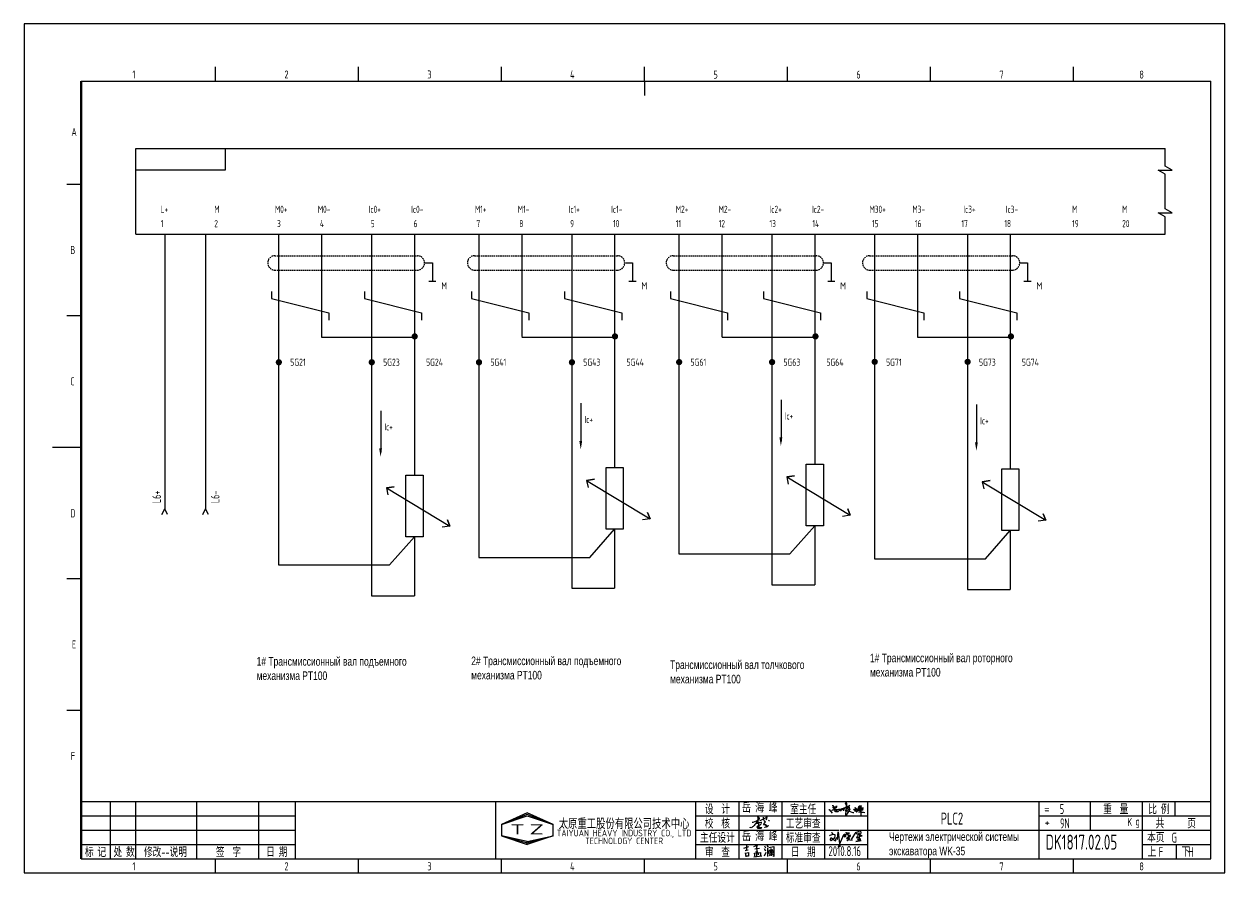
# Model space of a CAD drawing. Extents: x -2005 to 7010, y -1792 to 2924.
# Drawn here: x 3135 to 3555, y -493.9 to -196.9 of the extents above; entities that cross this region are included whole.
import ezdxf
from ezdxf.enums import TextEntityAlignment as Align

# ---------------------------------------------------------------- set-up
doc = ezdxf.new("R2010")
doc.units = 0
doc.header["$LTSCALE"] = 2
doc.linetypes.add('DASHED2', pattern=[0.375, 0.25, -0.125])
doc.layers.get('0').update_dxf_attribs({"linetype": 'CONTINUOUS'})
for name, color, linetype in [('01', 7, 'CONTINUOUS'), ('11', 3, 'CONTINUOUS'), ('CONTINUOUS', 7, 'CONTINUOUS'), ('DASHED', 2, 'DASHED2'), ('TEXT', 3, 'CONTINUOUS')]:
    doc.layers.add(name, color=color, linetype=linetype)
doc.styles.add('ROMAN', font='ROMANC.shx', dxfattribs={"width": 0.7, "height": 0.7})
doc.styles.add('ROMANS', font='romans', dxfattribs={"width": 0.67, "bigfont": 'hzlib'})
doc.styles.get("Standard").update_dxf_attribs({"font": 'isocp.shx', "width": 0.707, "bigfont": 'dfst.shx'})

# ---------------------------------------------------------------- blocks, each defined once
blk = doc.blocks.new('A$C5BE500A0')
for p, q in [((64.4, 48.9), (64.5, 51.6)), ((65.3, 44.3), (64.4, 48.9)), ((64.5, 51.6), (65.9, 52.2)), ((67.1, 48.5), (64.5, 17.9)), ((65.9, 52.2), (66.5, 51.5)), ((66.5, 51.5), (67.1, 48.5)), ((0, 24.1), (1.5, 23.9)), ((1.5, 23.9), (12.6, 10.8)), ((11.6, 21), (13.8, 22.8)), ((13.8, 22.8), (17.9, 23.5)), ((15.3, 41.2), (22.2, 26.1)), ((15.3, 40.1), (15.3, 41.2)), ((15.4, 37.7), (15.3, 40.1)), ((15.4, 32.4), (21, 34.6)), ((15.5, 31.8), (15.4, 32.4)), ((19.1, 30.1), (15.5, 31.8)), ((17.9, 23.5), (26, 24.9)), ((22.2, 26.1), (19.1, 30.1)), ((21, 34.6), (24.5, 35.1)), ((22.6, 18.1), (23.6, 19.3)), ((23.7, 17.3), (22.6, 18.1)), ((23.3, 27.9), (23.1, 27.8)), ((25.3, 29.5), (23.3, 27.9)), ((23.6, 19.3), (25.8, 19.9)), ((24.5, 35.1), (28.2, 35.6)), ((26.1, 16.2), (24.9, 15)), ((26.8, 30.7), (25.3, 29.5)), ((25.8, 19.9), (29.2, 20.8)), ((26, 24.9), (36.8, 26.1)), ((28.4, 20), (26.1, 16.2)), ((29.4, 34), (26.8, 30.7)), ((28.2, 35.6), (30.2, 36.8)), ((29.4, 15.2), (28.2, 15.7)), ((29.5, 22.1), (28.4, 20)), ((29.2, 20.8), (33, 21.4)), ((30.2, 38), (29.4, 34)), ((32.4, 15.1), (29.4, 15.2)), ((30.2, 22.7), (29.5, 22.1)), ((30.2, 36.8), (30.2, 38)), ((31.6, 22.6), (30.2, 22.7)), ((32.8, 22.1), (31.6, 22.6)), ((35, 16.2), (32.4, 15.1)), ((33, 21.4), (32.8, 22.1)), ((37.6, 17.7), (35, 16.2)), ((36.8, 26.1), (40.9, 26)), ((39.7, 20.3), (37.6, 17.7)), ((40.8, 21.6), (39.7, 20.3)), ((40.2, 22.8), (44.3, 25.4)), ((41.7, 24.4), (40.8, 21.6)), ((40.9, 26), (41.7, 24.4)), ((44.3, 25.4), (50.6, 27.7)), ((44.7, 18.7), (49.1, 22.6)), ((49.1, 22.6), (54.4, 27.2)), ((50.6, 27.7), (56.2, 29.3)), ((54.4, 27.2), (59.1, 30.4)), ((56.8, 20.6), (55.9, 19.6)), ((56.2, 29.3), (60.8, 29.6)), ((56.7, 31.7), (57.4, 29.6)), ((57.6, 25), (56.8, 20.6)), ((57.4, 29.6), (57.6, 25)), ((59.1, 30.4), (64.7, 33.7)), ((60.8, 29.6), (62.2, 29.2)), ((66.6, 21), (62.5, 20.6)), ((62.5, 20.6), (75.7, 18.4)), ((64.5, 17.9), (63.3, 8.5)), ((63.3, 8.5), (63.5, 0.1)), ((63.5, 0.1), (64.3, 0)), ((64.3, 0), (67.5, 2.5)), ((64.7, 33.7), (72, 37.3)), ((67.5, 39.5), (65.3, 44.3)), ((69.8, 21.4), (66.6, 21)), ((70.3, 36.3), (67.5, 39.5)), ((67.5, 2.5), (73.8, 13.7)), ((68.3, 28.6), (72.6, 29.4)), ((69.3, 29), (68.3, 28.6)), ((72, 30.5), (69.3, 29)), ((69.9, 34.1), (69.7, 33.3)), ((69.7, 33.3), (71.9, 33.6)), ((76.7, 24.1), (69.8, 21.4)), ((74.6, 36.5), (69.9, 34.1)), ((73.8, 32.8), (70.3, 36.3)), ((71.9, 33.6), (75.3, 34.2)), ((72, 37.3), (77.8, 39)), ((74.8, 31.8), (72, 30.5)), ((72.6, 29.4), (78.2, 30.4)), ((77.7, 30.8), (73.8, 32.8)), ((73.8, 13.7), (77.7, 20)), ((79.7, 39.2), (74.6, 36.5)), ((76.7, 32.6), (74.8, 31.8)), ((75.3, 34.2), (77, 34.5)), ((75.7, 18.4), (81.9, 16.6)), ((77.7, 33.5), (76.7, 32.6)), ((79.9, 25.4), (76.7, 24.1)), ((77, 34.5), (78, 34.1)), ((78, 34.1), (77.7, 33.5)), ((80.1, 30.5), (77.7, 30.8)), ((77.7, 20), (81.2, 25.6)), ((77.8, 39), (79.7, 39.2)), ((78.2, 30.4), (80.1, 30.5)), ((82.1, 26.9), (79.9, 25.4)), ((81.2, 25.6), (82.1, 26.9)), ((81.9, 16.6), (87.3, 14.8)), ((87.3, 14.8), (91.3, 12.9)), ((91.3, 12.9), (94.8, 12.6)), ((94.5, 25.2), (94.9, 23.9)), ((94.8, 12.6), (95.8, 12.8)), ((94.9, 23.9), (95.3, 23)), ((95.3, 23), (95.8, 22.8)), ((95.8, 22.8), (97, 23.3)), ((97, 23.3), (97.8, 25.3)), ((98.5, 23.8), (97.4, 25.9)), ((97.8, 25.3), (100.8, 27)), ((101.1, 23.3), (98.5, 23.8)), ((99, 31.4), (100.1, 32)), ((100.7, 21.1), (99.2, 17.4)), ((99.2, 17.4), (101.9, 20.9)), ((100.1, 32), (101.1, 31.6)), ((102.1, 27.7), (100.7, 21.1)), ((100.8, 27), (103.5, 26.5)), ((101.1, 31.6), (102.1, 30.6)), ((103.3, 23.7), (101.1, 23.3)), ((101.9, 20.9), (103.1, 21.8)), ((102.1, 30.6), (102.1, 27.7)), ((103.1, 21.8), (103.7, 20.1)), ((104.7, 23.9), (103.3, 23.7)), ((103.5, 26.5), (104.5, 25.2)), ((103.7, 20.1), (103.9, 18.5)), ((103.9, 18.5), (105, 16.1)), ((104.2, 28.7), (108.3, 26.3)), ((104.5, 25.2), (104.7, 23.9)), ((105, 16.1), (106.4, 15.7)), ((106.4, 15.7), (107.7, 17.3)), ((107.7, 17.3), (110.9, 22.6)), ((108.3, 26.3), (115.7, 20.2)), ((110.9, 22.6), (113.3, 30.9)), ((111.7, 21.6), (125.7, 23.5)), ((115.4, 22.1), (111.7, 21.6)), ((112.9, 30.9), (112.3, 30.9)), ((117.4, 32.7), (112.9, 30.9)), ((112.9, 26.9), (127.4, 26.5)), ((124.7, 26.6), (112.9, 26.9)), ((113.3, 30.9), (114.4, 35)), ((113.4, 15.2), (124.8, 14.7)), ((114.4, 35), (115.4, 38.4)), ((115.4, 38.4), (118.1, 38.8)), ((122.5, 23.3), (115.4, 22.1)), ((115.7, 20.2), (118.5, 18.9)), ((116.7, 30.8), (120.9, 31.8)), ((122.1, 34.8), (117.4, 32.7)), ((118.1, 38.8), (123.3, 38.3)), ((118.5, 18.9), (120.8, 19.6)), ((120.8, 19.6), (121.1, 20.7)), ((120.9, 31.8), (124.1, 32)), ((121.7, 31.5), (122.2, 1.9)), ((123, 28.1), (121.7, 31.5)), ((124.7, 36.8), (122.1, 34.8)), ((126.4, 24.6), (122.5, 23.3)), ((128.2, 25.5), (123, 28.1)), ((123.3, 38.3), (124.7, 36.8)), ((124.1, 32), (129.1, 31.3)), ((128.1, 26.7), (124.7, 26.6)), ((124.8, 14.7), (132, 14.1)), ((125.7, 23.5), (130.1, 23.8)), ((127.4, 26.5), (126.4, 24.6)), ((130.2, 28.3), (128.1, 26.7)), ((130.5, 24.3), (128.2, 25.5)), ((129.1, 31.3), (130.7, 30.3)), ((130.1, 23.8), (130.5, 24.3)), ((130.7, 30.3), (130.2, 28.3)), ((132, 14.1), (137.3, 13.6))]:
    blk.add_line(p, q)
blk = doc.blocks.new('lf')
for points in [[(409.4, 317.6), (411.9, 317.6), (420.7, 320.5), (429.4, 326.1), (429, 328.4), (426.7, 330.1), (424.2, 331.3), (423.4, 332.6), (424.4, 333.4), (425, 330.7), (425, 327.4), (425, 324.7), (424.8, 321.8), (424.8, 320.3), (424.8, 318.7), (425, 314.7), (425, 313), (424.8, 313)], [(432.1, 320.3), (430.6, 321.6), (450.9, 331.7), (450.9, 332.2)], [(439.5, 330.9), (440, 324.5), (442, 320.7)], [(446.2, 333.8), (448.1, 330.5), (448.1, 326.7), (446.6, 323.8)], [(421.5, 320.1), (421.3, 317.6), (420, 315.1), (418.6, 312.6), (416.7, 310.5), (414.9, 308.5), (411.9, 305.6), (410.1, 304.1), (408, 302.6), (406.1, 302), (403.6, 302.6), (403.6, 303.5), (403.9, 303.5)], [(421.3, 316.2), (424.8, 315.9), (427.1, 316), (429.8, 316), (434.8, 316.8), (436, 316.8)], [(421.9, 314.1), (423.8, 314.1), (425.4, 313.7), (426, 313), (426.9, 312), (427.1, 312), (426.5, 310.5), (426.1, 309.5), (424.2, 306.6), (423.1, 305.4), (422.1, 304.5), (423.2, 303.3), (427.3, 303.1), (429.8, 303.1), (432.3, 302.9), (435.4, 302.7), (433.1, 299.9), (424.6, 299.5), (424, 300.4), (425.6, 303.3), (434.3, 313.5)], [(441.8, 320.7), (443.7, 320.1), (444.9, 317.6), (443.1, 315.5), (439.7, 311.8), (439.8, 310.6), (445.4, 311.2), (447, 310.3), (445.6, 307.4), (453.6, 308), (450.3, 304.7), (447, 303.3), (443.7, 303.1), (442.9, 303.7)], [(453.4, 322.4), (454.9, 322.2), (455.7, 321.8), (456.1, 321.6), (456.3, 321.4)]]:
    blk.add_lwpolyline(points)

msp = doc.modelspace()

# ---------------------------------------------------------------- hatches: boundary and pattern name
h = msp.add_hatch(color=256)
edge = h.paths.add_edge_path()
edge.add_arc((3271.59, -306.16), 1.1, 0, 360)
h = msp.add_hatch(color=256)
edge = h.paths.add_edge_path()
edge.add_arc((3341.62, -306.16), 1.1, 0, 360)
h = msp.add_hatch(color=256)
edge = h.paths.add_edge_path()
edge.add_arc((3411.74, -306.16), 1.1, 0, 360)
h = msp.add_hatch(color=256)
edge = h.paths.add_edge_path()
edge.add_arc((3480.1, -306.16), 1.1, 0, 360)
h = msp.add_hatch(color=256)
edge = h.paths.add_edge_path()
edge.add_arc((3224.07, -315.2), 1.1, 0, 360)
h = msp.add_hatch(color=256)
edge = h.paths.add_edge_path()
edge.add_arc((3256.57, -315.2), 1.1, 0, 360)
h = msp.add_hatch(color=256)
edge = h.paths.add_edge_path()
edge.add_arc((3294.07, -315.21), 1.1, 0, 360)
h = msp.add_hatch(color=256)
edge = h.paths.add_edge_path()
edge.add_arc((3326.57, -315.21), 1.1, 0, 360)
h = msp.add_hatch(color=256)
edge = h.paths.add_edge_path()
edge.add_arc((3364.07, -315.15), 1.1, 0, 360)
h = msp.add_hatch(color=256)
edge = h.paths.add_edge_path()
edge.add_arc((3396.57, -315.15), 1.1, 0, 360)
h = msp.add_hatch(color=256)
edge = h.paths.add_edge_path()
edge.add_arc((3432.45, -315.06), 1.1, 0, 360)
h = msp.add_hatch(color=256)
edge = h.paths.add_edge_path()
edge.add_arc((3464.95, -315.06), 1.1, 0, 360)

# ---------------------------------------------------------------- linework, layer by layer
at = {"ltscale": 10}
for p, q in [((3275.25, -280.45), (3277.75, -280.45)), ((3345.25, -280.45), (3347.75, -280.45)), ((3414.76, -280.45), (3417.26, -280.45)), ((3483.41, -280.45), (3485.91, -280.45)), ((3221.5, -290.45), (3221.5, -292.95)), ((3221.5, -292.95), (3241.5, -297.95)), ((3254, -290.45), (3254, -292.95)), ((3254, -292.95), (3274, -297.95)), ((3291.5, -290.45), (3291.5, -292.95)), ((3291.5, -292.95), (3311.5, -297.95)), ((3324, -290.45), (3324, -292.95)), ((3324, -292.95), (3344, -297.95)), ((3361.01, -290.45), (3361.01, -292.95)), ((3361.01, -292.95), (3381.01, -297.95)), ((3393.51, -290.45), (3393.51, -292.95)), ((3393.51, -292.95), (3413.51, -297.95)), ((3429.66, -290.45), (3429.66, -292.95)), ((3429.66, -292.95), (3449.66, -297.95)), ((3462.16, -290.45), (3462.16, -292.95)), ((3462.16, -292.95), (3482.16, -297.95)), ((3241.5, -297.95), (3241.5, -300.45)), ((3274, -297.95), (3274, -300.45)), ((3311.5, -297.95), (3311.5, -300.45)), ((3344, -297.95), (3344, -300.45)), ((3381.01, -297.95), (3381.01, -300.45)), ((3413.51, -297.95), (3413.51, -300.45)), ((3449.66, -297.95), (3449.66, -300.45)), ((3482.16, -297.95), (3482.16, -300.45))]:
    msp.add_line(p, q, dxfattribs=at)
for p, q in [((3429.95, -478.87), (3489.95, -478.87)), ((3386.64, -485.24), (3388.45, -484.59)), ((3387.16, -486.01), (3388.19, -485.75)), ((3387.16, -486.79), (3387.42, -488.21)), ((3387.29, -486.92), (3388.32, -486.66)), ((3387.42, -485.75), (3387.42, -485.75)), ((3387.65, -484.06), (3387.65, -485.87)), ((3388.32, -486.66), (3388.32, -487.95)), ((3390.2, -484.64), (3391.36, -484.12)), ((3390.2, -484.64), (3390.2, -484.64)), ((3390.27, -486.92), (3390.53, -488.21)), ((3390.4, -486.92), (3392.47, -486.66)), ((3390.58, -485.41), (3392.14, -485.15)), ((3391.36, -486.71), (3390.84, -486.45)), ((3391.36, -484.12), (3391.1, -484.89)), ((3391.1, -484.89), (3391.1, -485.15)), ((3391.1, -485.15), (3391.36, -486.71)), ((3391.17, -486.92), (3391.17, -487.95)), ((3391.69, -486.79), (3391.69, -487.57)), ((3392.47, -486.66), (3392.47, -488.08)), ((3393.78, -485.35), (3394.32, -486.08)), ((3393.96, -484.41), (3394.32, -485.05)), ((3393.96, -487.89), (3394.48, -486.56)), ((3394.78, -484.2), (3395.14, -484.83)), ((3395.02, -485.14), (3395.02, -488.14)), ((3395.33, -486.29), (3395.36, -486.99)), ((3397.03, -486.08), (3395.36, -486.41)), ((3395.36, -486.99), (3397.15, -486.68)), ((3395.39, -485.92), (3396.81, -485.62)), ((3395.48, -484.98), (3397.18, -484.62)), ((3395.78, -486.59), (3395.96, -486.74)), ((3396.18, -485.29), (3396.27, -487.89)), ((3396.6, -486.41), (3396.42, -486.74)), ((3396.59, -487.16), (3396.93, -487.5)), ((3397.15, -486.68), (3397.03, -486.08)), ((3397.18, -484.62), (3397.21, -484.62)), ((3397.21, -484.62), (3397.21, -488.08)), ((3388.32, -487.95), (3387.29, -487.95)), ((3390.21, -488.26), (3392.97, -487.9)), ((3395.91, -487.33), (3395.57, -487.84)), ((3397.21, -488.08), (3396.93, -487.77))]:
    msp.add_line(p, q)
msp.add_lwpolyline([(3174, -240.45), (3205.25, -240.45), (3205.25, -247.95), (3174, -247.95)], close=True)
at = {"color": 3}
for points in [[(3330.15, -342.7), (3329.15, -342.7), (3329.65, -345.7)], [(3400.15, -341.48), (3399.15, -341.48), (3399.65, -344.48)], [(3468.53, -343.17), (3467.53, -343.17), (3468.03, -346.17)], [(3260.15, -345.31), (3259.15, -345.31), (3259.65, -348.31)]]:
    msp.add_solid(points, dxfattribs=at)
at = {"layer": '01', "ltscale": 2}
for p, q in [((3239, -306.41), (3271.51, -306.41)), ((3309.03, -306.41), (3341.55, -306.41)), ((3379.16, -306.41), (3411.67, -306.41)), ((3447.51, -306.41), (3480.02, -306.41)), ((3294, -312.84), (3294, -383.48)), ((3326.5, -312.84), (3326.5, -394.25)), ((3364, -311.61), (3364, -382.25)), ((3396.5, -311.61), (3396.5, -393.03)), ((3432.37, -313.31), (3432.37, -383.95)), ((3464.87, -313.31), (3464.87, -394.72)), ((3224, -315.45), (3224, -386.08)), ((3256.5, -315.45), (3256.5, -396.86)), ((3329.69, -329.55), (3329.69, -344)), ((3399.69, -328.32), (3399.69, -342.77)), ((3468.07, -330.02), (3468.07, -344.47)), ((3259.69, -332.16), (3259.69, -346.61)), ((3331.67, -356.56), (3334.41, -356.15)), ((3334.41, -356.15), (3331.67, -356.56)), ((3331.67, -356.56), (3353.88, -369.93)), ((3331.67, -356.56), (3332.23, -359.03)), ((3404.41, -354.93), (3401.67, -355.33)), ((3401.67, -355.33), (3404.41, -354.93)), ((3401.67, -355.33), (3423.88, -368.71)), ((3401.67, -355.33), (3402.23, -357.81)), ((3470.05, -357.03), (3472.79, -356.62)), ((3472.79, -356.62), (3470.05, -357.03)), ((3261.67, -359.17), (3264.41, -358.76)), ((3264.41, -358.76), (3261.67, -359.17)), ((3261.67, -359.17), (3283.88, -372.54)), ((3261.67, -359.17), (3262.23, -361.64)), ((3470.05, -357.03), (3492.26, -370.4)), ((3470.05, -357.03), (3470.61, -359.5)), ((3353.02, -367.71), (3353.88, -369.93)), ((3353.88, -369.93), (3353.02, -367.71)), ((3423.88, -368.71), (3421.19, -369.12)), ((3423.88, -368.71), (3423.02, -366.48)), ((3423.02, -366.48), (3423.88, -368.71)), ((3491.4, -368.18), (3492.26, -370.4)), ((3492.26, -370.4), (3491.4, -368.18)), ((3283.88, -372.54), (3281.19, -372.95)), ((3283.02, -370.32), (3283.88, -372.54)), ((3283.88, -372.54), (3283.02, -370.32)), ((3332.79, -383.48), (3341.5, -373.62)), ((3353.88, -369.93), (3351.19, -370.34)), ((3402.79, -382.25), (3411.5, -372.39)), ((3492.26, -370.4), (3489.57, -370.81)), ((3262.79, -386.08), (3271.5, -376.23)), ((3471.16, -383.95), (3479.87, -374.09)), ((3224, -386.08), (3262.79, -386.08)), ((3294, -383.48), (3332.79, -383.48)), ((3364, -382.25), (3402.79, -382.25)), ((3432.37, -383.95), (3471.16, -383.95)), ((3326.5, -394.25), (3341.5, -394.25)), ((3396.5, -393.03), (3411.5, -393.03)), ((3464.87, -394.72), (3479.87, -394.72)), ((3256.5, -396.86), (3271.5, -396.86))]:
    msp.add_line(p, q, dxfattribs=at)
at = {"layer": '01'}
msp.add_lwpolyline([(3534, -270.45), (3534, -264.35), (3531.55, -262.95), (3536.45, -262.95), (3534, -261.55), (3534, -249.35), (3531.55, -247.95), (3536.45, -247.95), (3534, -246.55), (3534, -240.45)], dxfattribs=at)
at = {"layer": '01', "ltscale": 2}
for points in [[(3338.5, -352.07), (3344.51, -352.07), (3344.51, -373.62), (3338.5, -373.62)], [(3408.5, -350.84), (3414.51, -350.84), (3414.51, -372.39), (3408.5, -372.39)], [(3476.88, -352.54), (3482.89, -352.54), (3482.89, -374.09), (3476.88, -374.09)], [(3268.5, -354.67), (3274.51, -354.67), (3274.51, -376.23), (3268.5, -376.23)]]:
    msp.add_lwpolyline(points, close=True, dxfattribs=at)
at = {"layer": 'CONTINUOUS', "color": 3}
for p, q in [((3554.95, -196.87), (3134.95, -196.87)), ((3134.95, -196.87), (3134.95, -493.87)), ((3554.95, -493.87), (3554.95, -196.87)), ((3134.95, -493.87), (3554.95, -493.87))]:
    msp.add_line(p, q, dxfattribs=at)
at = {"layer": 'CONTINUOUS', "linetype": 'Continuous'}
for p, q in [((3201.95, -216.87), (3201.95, -211.87)), ((3251.95, -216.87), (3251.95, -211.87)), ((3301.95, -216.87), (3301.95, -211.87)), ((3401.95, -216.87), (3401.95, -211.87)), ((3451.95, -216.87), (3451.95, -211.87)), ((3501.95, -216.87), (3501.95, -211.87)), ((3149.95, -252.87), (3154.95, -252.87)), ((3149.95, -298.87), (3154.95, -298.87)), ((3144.95, -344.87), (3154.95, -344.87)), ((3149.95, -390.87), (3154.95, -390.87)), ((3149.95, -436.87), (3154.95, -436.87)), ((3154.95, -468.87), (3549.95, -468.87)), ((3165.23, -488.87), (3165.23, -468.87)), ((3174.06, -488.87), (3174.06, -468.87)), ((3195.29, -468.87), (3195.29, -488.87)), ((3216.95, -468.87), (3216.95, -488.87)), ((3229.95, -488.87), (3229.95, -468.87)), ((3299.95, -488.87), (3299.95, -468.87)), ((3369.95, -488.87), (3369.95, -468.87)), ((3384.95, -468.87), (3384.95, -488.87)), ((3399.95, -468.87), (3399.95, -488.87)), ((3414.95, -468.87), (3414.95, -488.87)), ((3429.95, -468.87), (3429.95, -488.87)), ((3489.95, -488.87), (3489.95, -468.87)), ((3507.85, -468.87), (3507.85, -478.87)), ((3525.95, -468.87), (3525.95, -488.87)), ((3154.95, -473.87), (3229.95, -473.87)), ((3310.95, -472.87), (3301.95, -476.87)), ((3310.95, -473.37), (3301.95, -476.87)), ((3301.95, -476.87), (3310.95, -473.87)), ((3319.95, -476.87), (3310.95, -472.87)), ((3319.95, -476.87), (3310.95, -473.37)), ((3310.95, -473.87), (3319.95, -476.87)), ((3369.95, -473.87), (3419.95, -473.87)), ((3419.95, -473.87), (3429.95, -473.87)), ((3419.95, -473.87), (3429.95, -473.87)), ((3489.95, -473.87), (3549.95, -473.87)), ((3301.95, -476.87), (3301.95, -480.87)), ((3319.95, -480.87), (3319.95, -476.87)), ((3154.95, -478.87), (3229.95, -478.87)), ((3301.95, -480.87), (3310.95, -483.87)), ((3310.95, -482.87), (3301.95, -480.87)), ((3301.95, -480.87), (3310.95, -483.37)), ((3310.95, -483.37), (3319.95, -480.87)), ((3319.95, -480.87), (3310.95, -483.87)), ((3310.95, -482.87), (3319.95, -480.87)), ((3310.95, -483.87), (3310.95, -482.87)), ((3310.95, -483.87), (3310.95, -482.87)), ((3369.95, -478.87), (3419.95, -478.87)), ((3420.28, -478.87), (3429.95, -478.87)), ((3489.95, -478.87), (3549.95, -478.87)), ((3154.95, -483.87), (3229.95, -483.87)), ((3369.95, -483.87), (3419.95, -483.87)), ((3419.95, -483.87), (3429.95, -483.87)), ((3525.95, -483.87), (3549.95, -483.87)), ((3201.95, -493.87), (3201.95, -488.87)), ((3251.95, -493.87), (3251.95, -488.87)), ((3301.95, -493.87), (3301.95, -488.87)), ((3401.95, -493.87), (3401.95, -488.87)), ((3451.95, -493.87), (3451.95, -488.87)), ((3501.95, -493.87), (3501.95, -488.87))]:
    msp.add_line(p, q, dxfattribs=at)
at = {"layer": 'CONTINUOUS'}
for p, q in [((3351.95, -216.87), (3351.95, -211.87)), ((3154.95, -216.87), (3549.95, -216.87)), ((3351.95, -216.87), (3351.95, -221.87)), ((3549.95, -488.87), (3549.95, -216.87)), ((3174, -240.45), (3534, -240.45)), ((3174, -270.45), (3174, -240.45)), ((3174, -270.45), (3534, -270.45)), ((3184.16, -270.45), (3184.16, -366.52)), ((3198.44, -270.45), (3198.44, -366.52)), ((3224, -270.45), (3224, -315.45)), ((3239, -270.45), (3239, -306.47)), ((3256.5, -270.45), (3256.5, -315.45)), ((3271.5, -270.45), (3271.5, -354.67)), ((3294, -270.45), (3294, -315.45)), ((3309, -270.45), (3309, -306.23)), ((3326.5, -270.45), (3326.5, -315.45)), ((3341.5, -270.45), (3341.5, -315.45)), ((3341.5, -270.45), (3341.5, -352.07)), ((3364, -270.45), (3364, -315.32)), ((3379, -270.45), (3379, -306.41)), ((3396.5, -270.45), (3396.5, -315.32)), ((3411.5, -270.45), (3411.5, -315.32)), ((3411.5, -270.45), (3411.5, -350.84)), ((3432.37, -270.45), (3432.37, -315.32)), ((3447.37, -270.45), (3447.37, -306.6)), ((3464.87, -270.45), (3464.87, -315.32)), ((3479.87, -270.45), (3479.87, -315.32)), ((3479.87, -270.45), (3479.87, -352.54)), ((3277.75, -280.45), (3277.75, -286.93)), ((3347.75, -280.45), (3347.75, -286.93)), ((3417.26, -280.45), (3417.26, -286.93)), ((3485.91, -280.45), (3485.91, -286.93)), ((3279, -286.93), (3276.5, -286.93)), ((3349, -286.93), (3346.5, -286.93)), ((3418.51, -286.93), (3416.01, -286.93)), ((3487.16, -286.93), (3484.66, -286.93)), ((3183.16, -368.52), (3184.16, -366.52)), ((3185.16, -368.52), (3184.16, -366.52)), ((3197.44, -368.52), (3198.44, -366.52)), ((3199.44, -368.52), (3198.44, -366.52)), ((3341.5, -373.62), (3341.5, -394.25)), ((3411.5, -372.39), (3411.5, -393.03)), ((3271.5, -376.23), (3271.5, -396.86)), ((3479.87, -374.09), (3479.87, -394.72)), ((3537.45, -468.87), (3537.45, -473.87)), ((3416.61, -480.85), (3416.87, -480.65)), ((3416.61, -480.85), (3416.87, -480.65)), ((3416.61, -480.85), (3416.87, -480.65)), ((3416.61, -480.85), (3416.87, -480.65)), ((3416.87, -480.65), (3417.23, -480.49)), ((3416.87, -480.65), (3417.23, -480.49)), ((3416.87, -480.65), (3417.23, -480.49)), ((3416.87, -480.65), (3417.23, -480.49)), ((3416.97, -482.07), (3417.07, -481.72)), ((3416.97, -482.07), (3417.07, -481.72)), ((3416.97, -482.07), (3417.07, -481.72)), ((3416.97, -482.07), (3417.07, -481.72)), ((3416.97, -482.38), (3416.97, -482.07)), ((3416.97, -482.38), (3416.97, -482.07)), ((3416.97, -482.38), (3416.97, -482.07)), ((3416.97, -482.38), (3416.97, -482.07)), ((3417.23, -482.63), (3416.97, -482.38)), ((3417.23, -482.63), (3416.97, -482.38)), ((3417.23, -482.63), (3416.97, -482.38)), ((3417.23, -482.63), (3416.97, -482.38)), ((3417.07, -481.72), (3417.12, -481.56)), ((3417.07, -481.72), (3417.12, -481.56)), ((3417.07, -481.72), (3417.12, -481.56)), ((3417.07, -481.72), (3417.12, -481.56)), ((3417.12, -481.56), (3417.33, -481.62)), ((3417.12, -481.56), (3417.33, -481.62)), ((3417.12, -481.56), (3417.33, -481.62)), ((3417.12, -481.56), (3417.33, -481.62)), ((3417.23, -480.49), (3417.58, -480.39)), ((3417.23, -480.49), (3417.58, -480.39)), ((3417.23, -480.49), (3417.58, -480.39)), ((3417.23, -480.49), (3417.58, -480.39)), ((3417.89, -482.07), (3417.23, -482.63)), ((3417.89, -482.07), (3417.23, -482.63)), ((3417.89, -482.07), (3417.23, -482.63)), ((3417.89, -482.07), (3417.23, -482.63)), ((3417.28, -479.68), (3417.63, -479.88)), ((3417.28, -479.68), (3417.63, -479.88)), ((3417.28, -479.68), (3417.63, -479.88)), ((3417.28, -479.68), (3417.63, -479.88)), ((3417.33, -481.62), (3417.69, -481.77)), ((3417.33, -481.62), (3417.69, -481.77)), ((3417.33, -481.62), (3417.69, -481.77)), ((3417.33, -481.62), (3417.69, -481.77)), ((3417.58, -480.39), (3418.09, -480.34)), ((3417.58, -480.39), (3418.09, -480.34)), ((3417.58, -480.39), (3418.09, -480.34)), ((3417.58, -480.39), (3418.09, -480.34)), ((3417.63, -479.88), (3417.69, -480.04)), ((3417.63, -479.88), (3417.69, -480.04)), ((3417.63, -479.88), (3417.69, -480.04)), ((3417.63, -479.88), (3417.69, -480.04)), ((3417.69, -480.04), (3417.69, -480.34)), ((3417.69, -480.04), (3417.69, -480.34)), ((3417.69, -480.04), (3417.69, -480.34)), ((3417.69, -480.04), (3417.69, -480.34)), ((3417.69, -481.77), (3418.04, -482.13)), ((3417.69, -481.77), (3418.04, -482.13)), ((3417.69, -481.77), (3418.04, -482.13)), ((3417.69, -481.77), (3418.04, -482.13)), ((3418.2, -481.82), (3417.89, -482.07)), ((3418.2, -481.82), (3417.89, -482.07)), ((3418.2, -481.82), (3417.89, -482.07)), ((3418.2, -481.82), (3417.89, -482.07)), ((3418.04, -482.13), (3418.35, -482.38)), ((3418.04, -482.13), (3418.35, -482.38)), ((3418.04, -482.13), (3418.35, -482.38)), ((3418.04, -482.13), (3418.35, -482.38)), ((3418.09, -480.34), (3418.5, -480.44)), ((3418.09, -480.34), (3418.5, -480.44)), ((3418.09, -480.34), (3418.5, -480.44)), ((3418.09, -480.34), (3418.5, -480.44)), ((3418.4, -481.41), (3418.2, -481.82)), ((3418.4, -481.41), (3418.2, -481.82)), ((3418.4, -481.41), (3418.2, -481.82)), ((3418.4, -481.41), (3418.2, -481.82)), ((3418.35, -482.38), (3418.5, -482.48)), ((3418.35, -482.38), (3418.5, -482.48)), ((3418.35, -482.38), (3418.5, -482.48)), ((3418.35, -482.38), (3418.5, -482.48)), ((3418.5, -481.05), (3418.4, -481.41)), ((3418.5, -481.05), (3418.4, -481.41)), ((3418.5, -481.05), (3418.4, -481.41)), ((3418.5, -481.05), (3418.4, -481.41)), ((3418.5, -480.44), (3418.5, -480.65)), ((3418.5, -480.44), (3418.5, -480.65)), ((3418.5, -480.44), (3418.5, -480.65)), ((3418.5, -480.44), (3418.5, -480.65)), ((3418.5, -480.65), (3418.5, -481.05)), ((3418.5, -480.65), (3418.5, -481.05)), ((3418.5, -480.65), (3418.5, -481.05)), ((3418.5, -480.65), (3418.5, -481.05)), ((3418.5, -482.48), (3418.81, -482.58)), ((3418.5, -482.48), (3418.81, -482.58)), ((3418.5, -482.48), (3418.81, -482.58)), ((3418.5, -482.48), (3418.81, -482.58)), ((3418.81, -481.97), (3418.96, -481.72)), ((3418.81, -481.97), (3418.96, -481.72)), ((3418.81, -481.97), (3418.96, -481.72)), ((3418.81, -481.97), (3418.96, -481.72)), ((3418.81, -482.58), (3418.81, -481.97)), ((3418.81, -482.58), (3418.81, -481.97)), ((3418.81, -482.58), (3418.81, -481.97)), ((3418.81, -482.58), (3418.81, -481.97)), ((3418.96, -481.72), (3419.17, -481.51)), ((3418.96, -481.72), (3419.17, -481.51)), ((3418.96, -481.72), (3419.17, -481.51)), ((3418.96, -481.72), (3419.17, -481.51)), ((3419.17, -481.51), (3419.22, -481.62)), ((3419.17, -481.51), (3419.22, -481.62)), ((3419.17, -481.51), (3419.22, -481.62)), ((3419.17, -481.51), (3419.22, -481.62)), ((3419.22, -481.62), (3419.37, -481.97)), ((3419.22, -481.62), (3419.37, -481.97)), ((3419.22, -481.62), (3419.37, -481.97)), ((3419.22, -481.62), (3419.37, -481.97)), ((3419.37, -481.97), (3419.37, -482.07)), ((3419.37, -481.97), (3419.37, -482.07)), ((3419.37, -481.97), (3419.37, -482.07)), ((3419.37, -481.97), (3419.37, -482.07)), ((3419.37, -482.07), (3419.42, -482.18)), ((3419.37, -482.07), (3419.42, -482.18)), ((3419.37, -482.07), (3419.42, -482.18)), ((3419.37, -482.07), (3419.42, -482.18)), ((3419.42, -482.18), (3419.68, -479.53)), ((3419.42, -482.18), (3419.68, -479.53)), ((3419.42, -482.18), (3419.68, -479.53)), ((3419.42, -482.18), (3419.68, -479.53)), ((3419.68, -479.53), (3420.29, -484.72)), ((3419.68, -479.53), (3420.29, -484.72)), ((3419.68, -479.53), (3420.29, -484.72)), ((3419.68, -479.53), (3420.29, -484.72)), ((3419.83, -484.78), (3421.62, -480.36)), ((3419.83, -484.78), (3421.62, -480.36)), ((3419.83, -484.78), (3421.62, -480.36)), ((3419.83, -484.78), (3421.62, -480.36)), ((3421.66, -480.44), (3421.77, -480.92)), ((3421.66, -480.44), (3421.77, -480.92)), ((3421.66, -480.44), (3421.77, -480.92)), ((3421.66, -480.44), (3421.77, -480.92)), ((3421.77, -480.44), (3421.92, -480.33)), ((3421.77, -480.44), (3421.92, -480.33)), ((3421.77, -480.44), (3421.92, -480.33)), ((3421.77, -480.44), (3421.92, -480.33)), ((3421.88, -481.25), (3421.77, -480.44)), ((3421.88, -481.25), (3421.77, -480.44)), ((3421.88, -481.25), (3421.77, -480.44)), ((3421.88, -481.25), (3421.77, -480.44)), ((3421.77, -480.92), (3421.88, -481.25)), ((3421.77, -480.92), (3421.88, -481.25)), ((3421.77, -480.92), (3421.88, -481.25)), ((3421.77, -480.92), (3421.88, -481.25)), ((3421.92, -480.33), (3422.07, -480.33)), ((3421.92, -480.33), (3422.07, -480.33)), ((3421.92, -480.33), (3422.07, -480.33)), ((3421.92, -480.33), (3422.07, -480.33)), ((3421.99, -481.03), (3422.03, -480.77)), ((3421.99, -481.03), (3422.03, -480.77)), ((3421.99, -481.03), (3422.03, -480.77)), ((3421.99, -481.03), (3422.03, -480.77)), ((3422.03, -481.28), (3421.99, -481.03)), ((3422.03, -481.28), (3421.99, -481.03)), ((3422.03, -481.28), (3421.99, -481.03)), ((3422.03, -481.28), (3421.99, -481.03)), ((3422.03, -480.77), (3422.1, -480.59)), ((3422.03, -480.77), (3422.1, -480.59)), ((3422.03, -480.77), (3422.1, -480.59)), ((3422.03, -480.77), (3422.1, -480.59)), ((3422.14, -481.36), (3422.03, -481.28)), ((3422.14, -481.36), (3422.03, -481.28)), ((3422.14, -481.36), (3422.03, -481.28)), ((3422.14, -481.36), (3422.03, -481.28)), ((3422.07, -480.33), (3422.21, -480.66)), ((3422.07, -480.33), (3422.21, -480.66)), ((3422.07, -480.33), (3422.21, -480.66)), ((3422.07, -480.33), (3422.21, -480.66)), ((3422.1, -480.59), (3422.36, -480.4)), ((3422.1, -480.59), (3422.36, -480.4)), ((3422.1, -480.59), (3422.36, -480.4)), ((3422.1, -480.59), (3422.36, -480.4)), ((3422.21, -481.03), (3422.14, -481.36)), ((3422.21, -481.03), (3422.14, -481.36)), ((3422.21, -481.03), (3422.14, -481.36)), ((3422.21, -481.03), (3422.14, -481.36)), ((3422.21, -480.66), (3422.21, -481.03)), ((3422.21, -480.66), (3422.21, -481.03)), ((3422.21, -480.66), (3422.21, -481.03)), ((3422.21, -480.66), (3422.21, -481.03)), ((3422.32, -479.67), (3423.46, -480.95)), ((3422.51, -479.89), (3422.32, -479.67)), ((3422.32, -479.67), (3423.46, -480.95)), ((3422.51, -479.89), (3422.32, -479.67)), ((3422.32, -479.67), (3423.46, -480.95)), ((3422.51, -479.89), (3422.32, -479.67)), ((3422.32, -479.67), (3423.46, -480.95)), ((3422.51, -479.89), (3422.32, -479.67)), ((3422.36, -480.4), (3422.76, -480.22)), ((3422.36, -480.4), (3422.76, -480.22)), ((3422.36, -480.4), (3422.76, -480.22)), ((3422.36, -480.4), (3422.76, -480.22)), ((3423.61, -479.96), (3422.51, -479.89)), ((3423.61, -479.96), (3422.51, -479.89)), ((3423.61, -479.96), (3422.51, -479.89)), ((3423.61, -479.96), (3422.51, -479.89)), ((3422.84, -481.61), (3422.62, -481.83)), ((3422.84, -481.61), (3422.62, -481.83)), ((3422.84, -481.61), (3422.62, -481.83)), ((3422.84, -481.61), (3422.62, -481.83)), ((3422.62, -481.83), (3422.73, -481.8)), ((3422.62, -481.83), (3422.73, -481.8)), ((3422.62, -481.83), (3422.73, -481.8)), ((3422.62, -481.83), (3422.73, -481.8)), ((3422.73, -481.8), (3423.43, -481.58)), ((3422.73, -481.8), (3423.43, -481.58)), ((3422.73, -481.8), (3423.43, -481.58)), ((3422.73, -481.8), (3423.43, -481.58)), ((3422.76, -480.22), (3423.28, -480.07)), ((3422.76, -480.22), (3423.28, -480.07)), ((3422.76, -480.22), (3423.28, -480.07)), ((3422.76, -480.22), (3423.28, -480.07)), ((3422.8, -482.6), (3423.39, -481.91)), ((3422.8, -482.6), (3423.39, -481.91)), ((3422.8, -482.6), (3423.39, -481.91)), ((3422.8, -482.6), (3423.39, -481.91)), ((3423.24, -482.05), (3422.8, -482.6)), ((3423.24, -482.05), (3422.8, -482.6)), ((3423.24, -482.05), (3422.8, -482.6)), ((3423.24, -482.05), (3422.8, -482.6)), ((3423.13, -481.32), (3422.84, -481.61)), ((3423.13, -481.32), (3422.84, -481.61)), ((3423.13, -481.32), (3422.84, -481.61)), ((3423.13, -481.32), (3422.84, -481.61)), ((3423.57, -480.77), (3423.13, -481.32)), ((3423.57, -480.77), (3423.13, -481.32)), ((3423.57, -480.77), (3423.13, -481.32)), ((3423.57, -480.77), (3423.13, -481.32)), ((3423.61, -481.61), (3423.24, -482.05)), ((3423.61, -481.61), (3423.24, -482.05)), ((3423.61, -481.61), (3423.24, -482.05)), ((3423.61, -481.61), (3423.24, -482.05)), ((3423.28, -480.07), (3423.61, -479.96)), ((3423.28, -480.07), (3423.61, -479.96)), ((3423.28, -480.07), (3423.61, -479.96)), ((3423.28, -480.07), (3423.61, -479.96)), ((3423.39, -481.91), (3423.46, -481.91)), ((3423.39, -481.91), (3423.46, -481.91)), ((3423.39, -481.91), (3423.46, -481.91)), ((3423.39, -481.91), (3423.46, -481.91)), ((3423.43, -481.58), (3423.57, -481.61)), ((3423.43, -481.58), (3423.57, -481.61)), ((3423.43, -481.58), (3423.57, -481.61)), ((3423.43, -481.58), (3423.57, -481.61)), ((3423.46, -480.95), (3423.79, -481.21)), ((3423.46, -480.95), (3423.79, -481.21)), ((3423.46, -480.95), (3423.79, -481.21)), ((3423.46, -480.95), (3423.79, -481.21)), ((3423.46, -481.91), (3423.57, -482.16)), ((3423.46, -481.91), (3423.57, -482.16)), ((3423.46, -481.91), (3423.57, -482.16)), ((3423.46, -481.91), (3423.57, -482.16)), ((3423.83, -480.7), (3423.57, -480.77)), ((3423.83, -480.7), (3423.57, -480.77)), ((3423.83, -480.7), (3423.57, -480.77)), ((3423.83, -480.7), (3423.57, -480.77)), ((3423.57, -481.61), (3423.61, -481.61)), ((3423.57, -481.61), (3423.61, -481.61)), ((3423.57, -481.61), (3423.61, -481.61)), ((3423.57, -481.61), (3423.61, -481.61)), ((3423.57, -482.16), (3423.76, -482.31)), ((3423.57, -482.16), (3423.76, -482.31)), ((3423.57, -482.16), (3423.76, -482.31)), ((3423.57, -482.16), (3423.76, -482.31)), ((3423.76, -482.31), (3424.53, -482.38)), ((3423.76, -482.31), (3424.53, -482.38)), ((3423.76, -482.31), (3424.53, -482.38)), ((3423.76, -482.31), (3424.53, -482.38)), ((3423.79, -481.21), (3423.94, -480.95)), ((3423.79, -481.21), (3423.94, -480.95)), ((3423.79, -481.21), (3423.94, -480.95)), ((3423.79, -481.21), (3423.94, -480.95)), ((3423.94, -480.95), (3423.83, -480.7)), ((3423.94, -480.95), (3423.83, -480.7)), ((3423.94, -480.95), (3423.83, -480.7)), ((3423.94, -480.95), (3423.83, -480.7)), ((3424.48, -481.97), (3425.99, -479.59)), ((3424.48, -481.97), (3425.99, -479.59)), ((3424.48, -481.97), (3425.99, -479.59)), ((3424.48, -481.97), (3425.99, -479.59)), ((3424.54, -482.38), (3424.48, -481.97)), ((3424.54, -482.38), (3424.48, -481.97)), ((3424.54, -482.38), (3424.48, -481.97)), ((3424.54, -482.38), (3424.48, -481.97)), ((3425.81, -482.89), (3427.67, -482.5)), ((3425.81, -482.89), (3427.67, -482.5)), ((3425.81, -482.89), (3427.67, -482.5)), ((3425.81, -482.89), (3427.67, -482.5)), ((3427.15, -482.59), (3425.81, -482.89)), ((3427.15, -482.59), (3425.81, -482.89)), ((3427.15, -482.59), (3425.81, -482.89)), ((3427.15, -482.59), (3425.81, -482.89)), ((3425.98, -479.66), (3426.11, -480.08)), ((3425.98, -479.66), (3426.11, -480.08)), ((3425.98, -479.66), (3426.11, -480.08)), ((3425.98, -479.66), (3426.11, -480.08)), ((3426.07, -479.92), (3426.43, -479.49)), ((3426.07, -479.92), (3426.43, -479.49)), ((3426.07, -479.92), (3426.43, -479.49)), ((3426.07, -479.92), (3426.43, -479.49)), ((3426.27, -481.19), (3426.07, -481.48)), ((3426.27, -481.19), (3426.07, -481.48)), ((3426.27, -481.19), (3426.07, -481.48)), ((3426.27, -481.19), (3426.07, -481.48)), ((3426.07, -481.48), (3426.17, -481.55)), ((3426.07, -481.48), (3426.17, -481.55)), ((3426.07, -481.48), (3426.17, -481.55)), ((3426.07, -481.48), (3426.17, -481.55)), ((3426.11, -480.08), (3426.34, -480.34)), ((3426.11, -480.08), (3426.34, -480.34)), ((3426.11, -480.08), (3426.34, -480.34)), ((3426.11, -480.08), (3426.34, -480.34)), ((3426.17, -481.55), (3426.53, -481.48)), ((3426.17, -481.55), (3426.53, -481.48)), ((3426.17, -481.55), (3426.53, -481.48)), ((3426.17, -481.55), (3426.53, -481.48)), ((3426.43, -480.86), (3426.27, -481.19)), ((3426.43, -480.86), (3426.27, -481.19)), ((3426.43, -480.86), (3426.27, -481.19)), ((3426.43, -480.86), (3426.27, -481.19)), ((3426.34, -480.34), (3426.47, -480.38)), ((3426.34, -480.34), (3426.47, -480.38)), ((3426.34, -480.34), (3426.47, -480.38)), ((3426.34, -480.34), (3426.47, -480.38)), ((3426.43, -479.49), (3426.73, -479.4)), ((3426.43, -479.49), (3426.73, -479.4)), ((3426.43, -479.49), (3426.73, -479.4)), ((3426.43, -479.49), (3426.73, -479.4)), ((3426.53, -480.73), (3426.43, -480.86)), ((3426.53, -480.73), (3426.43, -480.86)), ((3426.53, -480.73), (3426.43, -480.86)), ((3426.53, -480.73), (3426.43, -480.86)), ((3426.5, -482.23), (3426.73, -481.94)), ((3426.5, -482.23), (3426.73, -481.94)), ((3426.5, -482.23), (3426.73, -481.94)), ((3426.5, -482.23), (3426.73, -481.94)), ((3427.02, -482.46), (3426.5, -482.23)), ((3427.02, -482.46), (3426.5, -482.23)), ((3427.02, -482.46), (3426.5, -482.23)), ((3427.02, -482.46), (3426.5, -482.23)), ((3426.53, -481.48), (3427.05, -481.22)), ((3426.53, -481.48), (3427.05, -481.22)), ((3426.53, -481.48), (3427.05, -481.22)), ((3426.53, -481.48), (3427.05, -481.22)), ((3426.66, -480.34), (3426.73, -480.11)), ((3426.66, -480.34), (3426.73, -480.11)), ((3426.66, -480.34), (3426.73, -480.11)), ((3426.66, -480.34), (3426.73, -480.11)), ((3426.86, -480.57), (3426.66, -480.34)), ((3426.86, -480.57), (3426.66, -480.34)), ((3426.86, -480.57), (3426.66, -480.34)), ((3426.86, -480.57), (3426.66, -480.34)), ((3426.73, -479.4), (3427.12, -479.3)), ((3426.73, -479.4), (3427.12, -479.3)), ((3426.73, -479.4), (3427.12, -479.3)), ((3426.73, -479.4), (3427.12, -479.3)), ((3426.73, -480.11), (3426.92, -479.95)), ((3426.73, -480.11), (3426.92, -479.95)), ((3426.73, -480.11), (3426.92, -479.95)), ((3426.73, -480.11), (3426.92, -479.95)), ((3426.73, -481.94), (3427.22, -481.75)), ((3426.73, -481.94), (3427.22, -481.75)), ((3426.73, -481.94), (3427.22, -481.75)), ((3426.73, -481.94), (3427.22, -481.75)), ((3427.28, -480.54), (3426.86, -480.57)), ((3427.28, -480.54), (3426.86, -480.57)), ((3427.28, -480.54), (3426.86, -480.57)), ((3427.28, -480.54), (3426.86, -480.57)), ((3426.92, -479.95), (3427.18, -479.89)), ((3426.92, -479.95), (3427.18, -479.89)), ((3426.92, -479.95), (3427.18, -479.89)), ((3426.92, -479.95), (3427.18, -479.89)), ((3427.05, -482.01), (3427.02, -482.46)), ((3427.05, -482.01), (3427.02, -482.46)), ((3427.05, -482.01), (3427.02, -482.46)), ((3427.05, -482.01), (3427.02, -482.46)), ((3427.05, -480.67), (3427.09, -481.03)), ((3428.03, -480.86), (3427.05, -480.67)), ((3427.05, -480.67), (3427.09, -481.03)), ((3428.03, -480.86), (3427.05, -480.67)), ((3427.05, -480.67), (3427.09, -481.03)), ((3428.03, -480.86), (3427.05, -480.67)), ((3427.05, -480.67), (3427.09, -481.03)), ((3428.03, -480.86), (3427.05, -480.67)), ((3427.05, -481.22), (3427.51, -481.03)), ((3427.09, -481.03), (3427.05, -481.52)), ((3427.05, -481.22), (3427.51, -481.03)), ((3427.09, -481.03), (3427.05, -481.52)), ((3427.05, -481.22), (3427.51, -481.03)), ((3427.09, -481.03), (3427.05, -481.52)), ((3427.05, -481.22), (3427.51, -481.03)), ((3427.09, -481.03), (3427.05, -481.52)), ((3427.05, -481.52), (3427.05, -482.01)), ((3427.05, -481.52), (3427.05, -482.01)), ((3427.05, -481.52), (3427.05, -482.01)), ((3427.05, -481.52), (3427.05, -482.01)), ((3427.38, -482.37), (3427.15, -482.59)), ((3427.38, -482.37), (3427.15, -482.59)), ((3427.38, -482.37), (3427.15, -482.59)), ((3427.38, -482.37), (3427.15, -482.59)), ((3427.18, -479.89), (3427.28, -479.85)), ((3427.18, -479.89), (3427.28, -479.85)), ((3427.18, -479.89), (3427.28, -479.85)), ((3427.18, -479.89), (3427.28, -479.85)), ((3427.22, -481.75), (3427.41, -481.88)), ((3427.22, -481.75), (3427.41, -481.88)), ((3427.22, -481.75), (3427.41, -481.88)), ((3427.22, -481.75), (3427.41, -481.88)), ((3427.54, -480.28), (3427.28, -480.54)), ((3427.54, -480.28), (3427.28, -480.54)), ((3427.54, -480.28), (3427.28, -480.54)), ((3427.54, -480.28), (3427.28, -480.54)), ((3427.38, -479.3), (3427.61, -479.43)), ((3427.38, -479.3), (3427.61, -479.43)), ((3427.38, -479.3), (3427.61, -479.43)), ((3427.38, -479.3), (3427.61, -479.43)), ((3427.41, -481.88), (3427.38, -482.37)), ((3427.41, -481.88), (3427.38, -482.37)), ((3427.41, -481.88), (3427.38, -482.37)), ((3427.41, -481.88), (3427.38, -482.37)), ((3427.51, -481.03), (3428.03, -480.86)), ((3427.51, -481.03), (3428.03, -480.86)), ((3427.51, -481.03), (3428.03, -480.86)), ((3427.51, -481.03), (3428.03, -480.86)), ((3427.64, -479.82), (3427.54, -480.28)), ((3427.64, -479.82), (3427.54, -480.28)), ((3427.64, -479.82), (3427.54, -480.28)), ((3427.64, -479.82), (3427.54, -480.28)), ((3427.61, -479.43), (3427.64, -479.82)), ((3427.61, -479.43), (3427.64, -479.82)), ((3427.61, -479.43), (3427.64, -479.82)), ((3427.61, -479.43), (3427.64, -479.82)), ((3537.95, -488.87), (3537.95, -483.87)), ((3154.95, -488.87), (3549.95, -488.87)), ((3351.95, -493.87), (3351.95, -488.87)), ((3369.95, -488.87), (3429.95, -488.87))]:
    msp.add_line(p, q, dxfattribs=at)
at = {"layer": 'CONTINUOUS', "lineweight": 50}
msp.add_line((3154.95, -216.87), (3154.95, -488.87), dxfattribs=at)
at = {"layer": 'DASHED'}
for p, q in [((3222.69, -277.95), (3272.52, -277.95)), ((3292.52, -277.95), (3342.52, -277.95)), ((3362.03, -277.95), (3412.03, -277.95)), ((3430.68, -277.95), (3480.68, -277.95)), ((3222.69, -282.95), (3272.52, -282.95)), ((3292.52, -282.95), (3342.52, -282.95)), ((3362.03, -282.95), (3412.03, -282.95)), ((3430.68, -282.95), (3480.68, -282.95))]:
    msp.add_line(p, q, dxfattribs=at)
for centre, start, end in [((3222.69, -280.45), 90, 270), ((3272.52, -280.45), 270, 90), ((3292.52, -280.45), 90, 270), ((3342.52, -280.45), 270, 90), ((3362.03, -280.45), 90, 270), ((3412.03, -280.45), 270, 90), ((3430.68, -280.45), 90, 270), ((3480.68, -280.45), 270, 90)]:
    msp.add_arc(centre, 2.5, start, end, dxfattribs=at)

# ---------------------------------------------------------------- block references
for name, p, xscale, yscale, zscale in [('A$C5BE500A0', (3416.36, -473.92), 0.092160000001968, 0.09215999999923952, 0.09216000000000003), ('lf', (3337.23, -516.7), 0.1280000000006112, 0.1279999999999291, 0.128)]:
    msp.add_blockref(name, p, dxfattribs=dict(xscale=xscale, yscale=yscale, zscale=zscale))

# ---------------------------------------------------------------- texts
at = {"width": 0.707}
msp.add_text('PLC2', height=4.2, dxfattribs=at).set_placement((3455.53, -476.93))
at = {"char_height": 3.5, "attachment_point": 1}
for s, insert, width in [('岳 海 峰', (3385.98, -469.24), 12.9495), ('岳 海 峰', (3385.98, -479.24), 12.9495), ('2010.8.16', (3416.28, -484.48), 12.1142)]:
    msp.add_mtext(s, dxfattribs=dict(at, insert=insert, width=width))
at = {"layer": '01', "linetype": 'DASHED2', "ltscale": 2, "char_height": 3, "attachment_point": 1}
for s, insert, width in [('{\\fArial|b0|i0|c0|p34;1# \\fArial|b0|i0|c204|p34;Трансмиссионный вал подъемного механизма\\fArial|b0|i0|c0|p34; PT100}', (3216.3, -418.35), 58.6899), ('{\\fArial|b0|i0|c0|p34;2# \\fArial|b0|i0|c204|p34;\\W0.707;Трансмиссионный вал подъемного механизма\\fArial|b0|i0|c0|p34;\\W0.707; PT100}', (3291.35, -418.16), 58.6899), ('{\\fArial|b0|i0|c204|p34;Трансмиссионный вал толчкового механизма\\fArial|b0|i0|c0|p34; PT100}', (3360.9, -419.53), 58.6899), ('{\\fArial|b0|i0|c0|p34;1# \\fArial|b0|i0|c204|p34;Трансмиссионный вал роторного механизма\\fArial|b0|i0|c0|p34; PT100}', (3430.79, -417.14), 58.6899), ('{\\fArial|b0|i0|c204|p34;Чертежи электрической системы экскаватора \\fArial|b0|i0|c0|p34;WK-35}', (3437.47, -479.68), 50.6186)]:
    msp.add_mtext(s, dxfattribs=dict(at, insert=insert, width=width))
at = {"layer": '11', "width": 0.707}
msp.add_text('DK1817.02.05', height=5.25, dxfattribs=at).set_placement((3492.23, -485.7))
at = {"layer": 'CONTINUOUS', "linetype": 'Continuous', "style": 'ROMAN'}
for s, height, width, p in [('1', 2.8, 0.7, (3172.88, -215.93)), ('2', 2.8, 0.7, (3226.04, -215.93)), ('3', 2.8, 0.7, (3276.01, -215.93)), ('4', 2.8, 0.7, (3325.91, -215.93)), ('5', 2.8, 0.7, (3376.05, -215.97)), ('6', 2.8, 0.7, (3426.03, -215.97)), ('7', 2.8, 0.7, (3476.06, -215.97)), ('8', 2.8, 0.7, (3525.01, -215.97)), ('A', 2.8, 0.7, (3151.52, -236.02)), ('B', 2.8, 0.7, (3151.13, -277.34)), ('C', 2.8, 0.7, (3151.13, -323.28)), ('D', 2.8, 0.7, (3151.13, -369.45)), ('E', 2.8, 0.7, (3151.69, -415.34)), ('F', 2.8, 0.7, (3151.33, -454.34)), ('T', 3.5, 1.8, (3304.95, -480.37)), ('Z', 3.5, 1.8, (3311.65, -480.37)), ('K', 2.8, 0.7, (3520.79, -477.48)), ('g', 2.8, 0.7, (3523.62, -477.22)), ('1', 2.8, 0.7, (3172.88, -492.93)), ('2', 2.8, 0.7, (3226.04, -492.93)), ('3', 2.8, 0.7, (3276.01, -492.93)), ('4', 2.8, 0.7, (3325.91, -492.93)), ('5', 2.8, 0.7, (3376.05, -492.97)), ('6', 2.8, 0.7, (3426.03, -492.97)), ('7', 2.8, 0.7, (3476.06, -492.97)), ('8', 2.8, 0.7, (3525.01, -492.97))]:
    msp.add_text(s, height=height, dxfattribs=dict(at, width=width)).set_placement(p)
at = {"layer": 'CONTINUOUS'}
for s, width, p in [('L+', 0.67, (3182.75, -262.95)), ('M', 0.67, (3201.5, -262.95)), ('M0+', 0.67, (3222.73, -262.95)), ('M0-', 0.67, (3237.73, -262.95)), ('Ic0+', 0.67, (3255.5, -262.95)), ('Ic0-', 0.67, (3270.36, -262.95)), ('M1+', 0.67, (3292.66, -262.95)), ('M1-', 0.67, (3307.66, -262.95)), ('Ic1+', 0.67, (3325.44, -262.95)), ('Ic1-', 0.67, (3340.3, -262.95)), ('M2+', 0.67, (3362.92, -262.95)), ('M2-', 0.67, (3377.92, -262.95)), ('Ic2+', 0.67, (3395.7, -262.95)), ('Ic2-', 0.67, (3410.55, -262.95)), ('M30+', 0.67, (3430.67, -262.95)), ('M3-', 0.67, (3445.67, -262.95)), ('Ic3+', 0.67, (3463.45, -262.95)), ('Ic3-', 0.67, (3478.31, -262.95)), ('M', 0.67, (3501.5, -262.95)), ('M', 0.67, (3519, -262.95)), ('1', 0.67, (3182.75, -267.95)), ('2', 0.67, (3201.5, -267.95)), ('3', 0.67, (3223.44, -267.95)), ('4', 0.67, (3238.44, -267.95)), ('5', 0.67, (3256.22, -267.95)), ('6', 0.67, (3271.22, -267.95)), ('7', 0.67, (3293.16, -267.95)), ('8', 0.67, (3308.16, -267.95)), ('9', 0.67, (3325.94, -267.95)), ('10', 0.67, (3340.94, -267.95)), ('11', 0.67, (3362.89, -267.95)), ('12', 0.67, (3377.89, -267.95)), ('13', 0.67, (3395.66, -267.95)), ('14', 0.67, (3410.66, -267.95)), ('15', 0.67, (3431.5, -267.95)), ('16', 0.67, (3446.51, -267.95)), ('17', 0.67, (3462.79, -267.95)), ('18', 0.67, (3477.79, -267.95)), ('19', 0.67, (3501.5, -267.95)), ('20', 0.67, (3519, -267.95)), ('5G21', 0.707, (3228.04, -316.45)), ('5G23', 0.707, (3260.54, -316.45)), ('5G24', 0.707, (3275.54, -316.45)), ('5G41', 0.707, (3298.04, -316.45)), ('5G43', 0.707, (3330.54, -316.45)), ('5G44', 0.707, (3345.67, -316.45)), ('5G61', 0.707, (3368.04, -316.45)), ('5G63', 0.707, (3400.54, -316.45)), ('5G64', 0.707, (3415.54, -316.45)), ('5G71', 0.707, (3436.42, -316.45)), ('5G73', 0.707, (3468.92, -316.45)), ('5G74', 0.707, (3483.92, -316.45)), ('Ic+', 0.67, (3330.97, -336.46)), ('Ic+', 0.67, (3400.97, -335.24)), ('Ic+', 0.67, (3469.35, -336.93)), ('Ic+', 0.67, (3260.97, -339.07))]:
    msp.add_text(s, height=2.5, dxfattribs=dict(at, width=width)).set_placement(p)
at = {"layer": 'CONTINUOUS', "style": 'ROMANS', "text_generation_flag": 2, "width": 0.67}
for p in [(3282.91, -289.72), (3352.91, -289.72), (3422.42, -289.72), (3491.07, -289.72)]:
    msp.add_text('M', height=2.5, dxfattribs=at).set_placement(p)
at = {"layer": 'CONTINUOUS', "width": 0.67}
for s, p in [('L6+', (3182.84, -364.48)), ('L6-', (3203.29, -364.48))]:
    msp.add_text(s, height=3, rotation=90, dxfattribs=at).set_placement(p)
for s, p in [('设  计', (3377.45, -471.37)), ('室主任', (3407.45, -471.37)), ('重  量', (3516.75, -471.37)), ('比 例', (3531.85, -471.37)), ('校  核', (3377.45, -476.37)), ('工艺审查', (3407.45, -476.37)), ('共      页', (3537.75, -476.37)), ('主任设计', (3377.45, -481.37)), ('标准审查', (3407.45, -481.37)), ('本页', (3530.75, -481.26)), ('标 记', (3159.95, -486.37)), ('处 数', (3169.95, -486.37)), ('修改--说明', (3184.42, -486.37)), ('签  字', (3206.45, -486.37)), ('日 期', (3223.33, -486.37)), ('审  查', (3377.45, -486.37)), ('日  期', (3407.45, -486.37)), ('上', (3529.45, -486.36)), ('下', (3541.28, -486.36))]:
    msp.add_text(s, height=3.5, dxfattribs=at).set_placement(p, align=Align.MIDDLE)
at = {"layer": 'CONTINUOUS', "linetype": 'Continuous', "style": 'ROMAN'}
for s, p in [('=', (3491.69, -472.82)), ('+', (3491.79, -477.56))]:
    msp.add_text(s, height=2.8, dxfattribs=at).set_placement(p)
at = {"layer": 'CONTINUOUS', "insert": (3344.81, -479.31), "char_height": 3.3, "width": 50, "attachment_point": 5, "line_spacing_factor": 0.7125}
msp.add_mtext('{\\f宋体|b0|i0|c134|p2;太原重工股份有限公司技术中心\\P\\Fromans.shx;\\H0.6969x;TAIYUAN HEAVY INDUSTRY CO., LTD\\PTECHNOLOGY CENTER}', dxfattribs=at)
at = {"layer": 'TEXT', "width": 0.67}
for s, p in [('5', (3497.16, -473.25)), ('9N', (3497.27, -478.26)), ('G', (3536.32, -483.25)), ('F', (3531.82, -488.25)), ('H', (3542.2, -488.25))]:
    msp.add_text(s, height=3.5, dxfattribs=at).set_placement(p)

doc.saveas('drawing.dxf')
